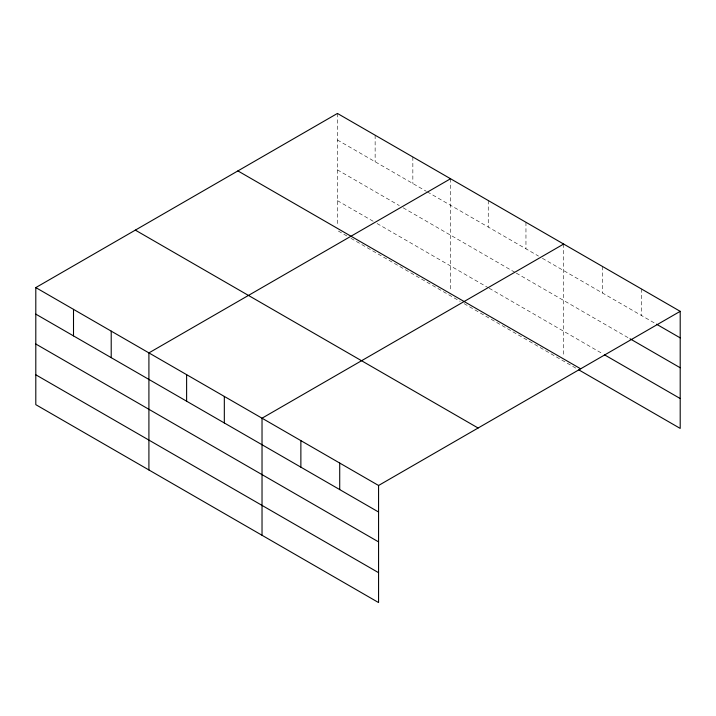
<?xml version="1.0" encoding="UTF-8"?>
<svg xmlns="http://www.w3.org/2000/svg" width="716" height="716" viewBox="0 0 716 716"><rect width="100%" height="100%" fill="white"/><g stroke="black" fill="none" stroke-linecap="round" stroke-linejoin="round"><path stroke-width="0.54" stroke-dasharray="3.58 2.69" d="M337.433 139.987L426.378 191.333M427.345 191.888L538.522 256.077M542.388 258.315L655.57 323.65M337.433 169.862L399.304 205.582M403.18 207.81L515.323 272.563M516.29 273.118L629.033 338.212M337.433 200.641L375.139 222.407M377.072 223.526L488.249 287.716M489.216 288.271L602.505 353.677M338.4 231.071L347.099 236.101M350.974 238.33L460.218 301.4M464.084 303.638L576.926 368.785M641.357 288.906L641.357 315.452M602.505 266.477L602.505 293.023M563.662 244.049L563.662 356.702M525.956 222.282L525.956 248.828M488.249 200.516L488.249 227.053M450.543 178.749L450.543 291.394M412.846 156.983L412.846 183.52M375.139 135.208L375.139 161.753M337.433 113.441L337.433 226.086"/><path stroke-width="1.07" d="M35.8 287.59L378.567 485.484L378.567 602.559L35.8 404.665L35.8 287.59L337.433 113.441L680.2 311.335L680.2 428.41L578.823 369.877M450.543 178.749L148.91 352.899L148.91 469.965M563.662 244.049L262.029 418.198L262.029 535.273M378.567 485.484L680.2 311.335M656.509 324.205L680.2 337.88M629.982 338.757L680.2 367.755M604.402 354.769L680.2 398.535M237.891 170.909L580.658 368.803M135.342 230.122L478.109 428.016M35.8 314.127L378.567 512.021M35.8 344.002L378.567 541.896M35.8 374.79L378.567 572.684M339.715 463.055L339.715 489.592M300.872 440.626L300.872 467.172M224.323 396.431L224.323 422.968M186.616 374.665L186.616 401.202M111.213 331.123L111.213 357.669M73.506 309.357L73.506 335.902"/></g></svg>
